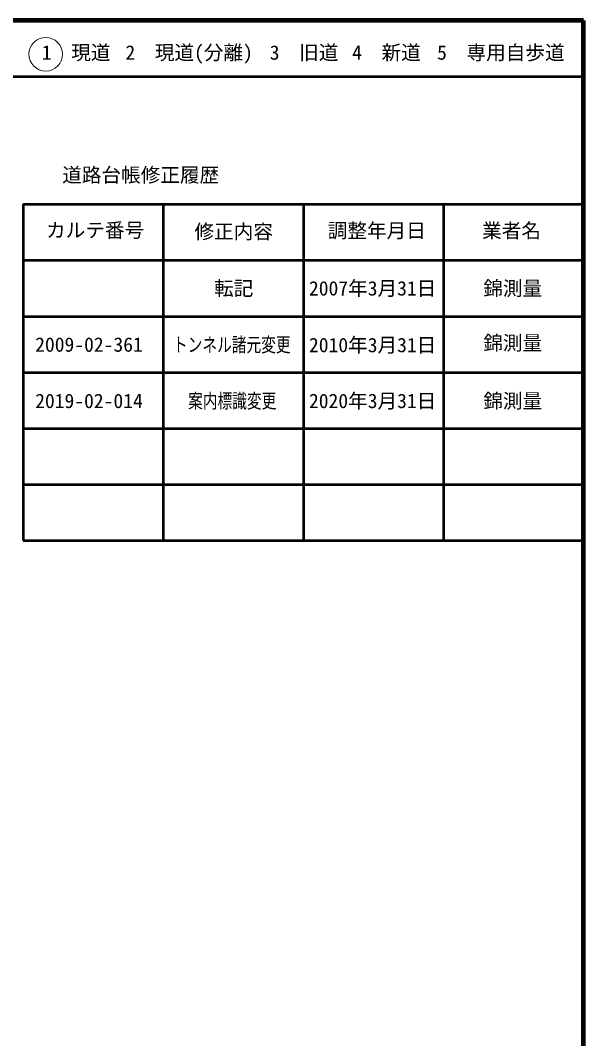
# Model space of a CAD drawing. Units: millimetres on the paper, enlarged 1000 times. Extents: x -136300 to 507753, y -1132897 to 49634.
# Drawn here: x 407253 to 507753, y -132009 to 49634 of the extents above; entities that cross this region are included whole.
import ezdxf
from ezdxf.enums import TextEntityAlignment as Align

# ---------------------------------------------------------------- set-up
doc = ezdxf.new("R2010")
doc.units = ezdxf.units.MM
doc.header["$LTSCALE"] = 1000
for name, color, linetype, lineweight in [('M-TTL', 2, 'Continuous', 140), ('M-TTL-LINE', 7, 'Continuous', 50), ('M-TTL-TXT', 7, 'Continuous', 13)]:
    doc.layers.add(name, color=color, linetype=linetype, lineweight=lineweight)
doc.styles.add('ＭＳ ゴシック', font='')
doc.styles.get('ＭＳ ゴシック').set_extended_font_data('MS Gothic')

msp = doc.modelspace()

# ---------------------------------------------------------------- linework, layer by layer
at = {"layer": 'M-TTL'}
for p, q in [((507753, 49634), (-132247, 49634)), ((507753, -310366), (507753, 49634))]:
    msp.add_line(p, q, dxfattribs=at)
at = {"layer": 'M-TTL-LINE'}
for p, q in [((-132247, 39634), (507753, 39634)), ((407753, 16831), (407753, -43169)), ((407753, 16831), (507753, 16831)), ((432753, 16831), (432753, -43169)), ((457753, 16831), (457753, -43169)), ((482753, 16831), (482753, -43169)), ((407753, 6831), (507753, 6831)), ((407753, -3169), (507753, -3169)), ((407753, -13169), (507753, -13169)), ((407753, -23169), (507753, -23169)), ((407753, -33169), (507753, -33169)), ((407753, -43169), (507753, -43169))]:
    msp.add_line(p, q, dxfattribs=at)
at = {"layer": 'M-TTL-TXT'}
msp.add_circle((411784, 43592), 3000, dxfattribs=at)

# ---------------------------------------------------------------- texts
at = {"layer": 'M-TTL-TXT', "style": 'ＭＳ ゴシック'}
for s, p in [('1\u3000現道', (411076, 41842)), ('2\u3000現道(分離)', (425997, 41842)), ('3\u3000旧道', (451749, 41842)), ('4\u3000新道', (466452, 41842)), ('5\u3000専用自歩道', (481606, 41842)), ('道路台帳修正履歴', (414721, 19998)), ('カルテ番号', (411842, 10162)), ('修正内容', (438317, 9907)), ('調整年月日', (462092, 10081)), ('業者名', (489637, 10081)), ('転記', (441817, -218)), ('2007年3月31日', (458748, -218)), ('錦測量', (489848, -218)), ('2009-02-361', (409895, -10250)), ('2010年3月31日', (458748, -10330)), ('錦測量', (489848, -9958)), ('2019-02-014', (409895, -20303)), ('2020年3月31日', (458748, -20303)), ('錦測量', (489848, -20303))]:
    msp.add_text(s, height=2566, dxfattribs=at).set_placement(p, align=Align.BOTTOM_LEFT)
at = {"layer": 'M-TTL-TXT', "style": 'ＭＳ ゴシック', "width": 0.75}
for s, p in [('トンネル諸元変更', (434477, -10274)), ('案内標識変更', (437177, -20303))]:
    msp.add_text(s, height=2566, dxfattribs=at).set_placement(p, align=Align.BOTTOM_LEFT)

doc.saveas('drawing.dxf')
